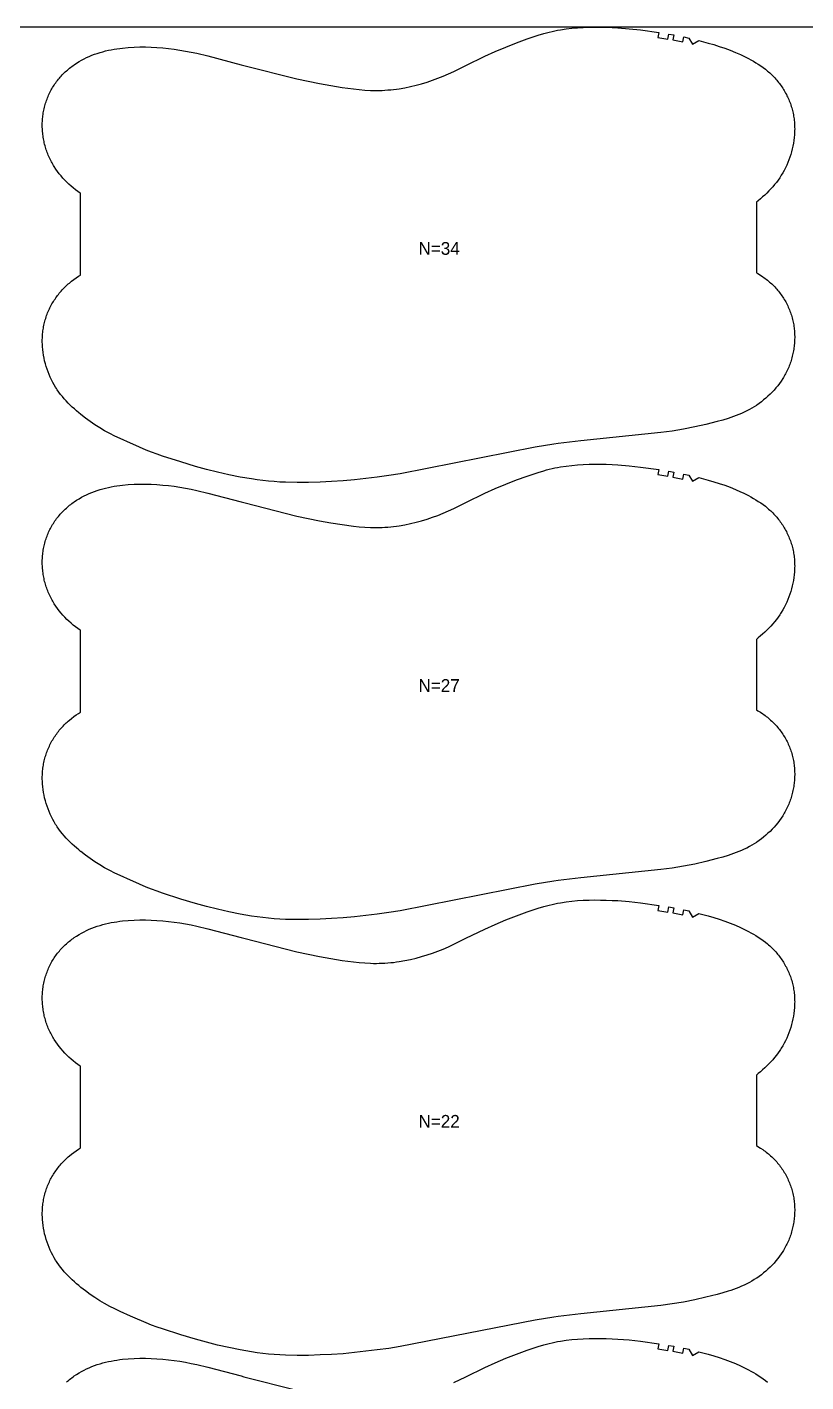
# Model space of a CAD drawing. Header units: inches. Extents: x 0 to 1816, y 0 to 1036.
# Drawn here: x 602 to 907, y 506 to 1036 of the extents above; entities that cross this region are included whole.
import ezdxf

# ---------------------------------------------------------------- set-up
doc = ezdxf.new("R2010")
doc.units = ezdxf.units.IN

msp = doc.modelspace()

# ---------------------------------------------------------------- linework, layer by layer
at = {"layer": '1'}
for points in [[(0.5, 0), (1815.6926, 0), (1815.6926, 1036.4922), (0.5, 1036.4922), (0.5, 0)], [(716.5356, 1014.3574), (720.9643, 1013.5618), (725.4069, 1012.8508), (729.8676, 1012.2595), (732.106, 1012.0234), (734.349, 1011.8402), (736.5953, 1011.7223), (737.7192, 1011.6917), (738.8434, 1011.682), (739.9678, 1011.6945), (741.0918, 1011.7291), (742.2152, 1011.7855), (743.3374, 1011.8633), (744.4581, 1011.9623), (745.5768, 1012.082), (746.6931, 1012.2222), (747.8066, 1012.3824), (750.0239, 1012.7616), (752.2271, 1013.2152), (754.4153, 1013.7388), (756.5873, 1014.3278), (758.7418, 1014.9785), (760.8764, 1015.691), (762.9885, 1016.4661), (765.0754, 1017.3047), (767.1359, 1018.2051), (769.1748, 1019.155), (773.9252, 1021.4922), (781.2884, 1025.1149), (785.3931, 1026.9579), (789.5472, 1028.688), (793.7395, 1030.3207), (797.9671, 1031.863), (802.2335, 1033.2982), (804.3879, 1033.944), (805.4718, 1034.242), (806.5608, 1034.5207), (807.655, 1034.7786), (808.7542, 1035.0158), (809.8578, 1035.2327), (810.9654, 1035.4301), (813.1904, 1035.7681), (815.4251, 1036.034), (817.6661, 1036.2328), (819.9114, 1036.3709), (822.1597, 1036.455), (824.4095, 1036.4922), (826.6596, 1036.488), (828.909, 1036.4436), (831.1572, 1036.3586), (833.4034, 1036.233), (837.8877, 1035.8657), (842.3609, 1035.3734), (849.4362, 1034.4024), (849.1327, 1032.4256), (853.0429, 1031.788), (853.384, 1033.7587), (855.3529, 1033.4068), (854.9899, 1031.44), (858.8632, 1030.6749), (859.2769, 1032.6316), (861.2305, 1032.2037), (862.7076, 1029.8037), (865.1184, 1031.2636), (868.8403, 1030.2535), (870.9991, 1029.6172), (873.1454, 1028.9407), (875.2757, 1028.2173), (877.3864, 1027.4402), (879.474, 1026.6031), (881.534, 1025.7005), (882.5523, 1025.2229), (883.562, 1024.7269), (884.5626, 1024.2119), (885.5535, 1023.6772), (886.5338, 1023.122), (887.5016, 1022.5451), (888.4549, 1021.945), (889.3913, 1021.3203), (890.3087, 1020.6696), (891.205, 1019.9916), (892.0779, 1019.2847), (892.5049, 1018.92), (892.9253, 1018.5476), (893.3388, 1018.1673), (893.7452, 1017.7793), (894.1444, 1017.3836), (894.5362, 1016.9805), (894.9204, 1016.5701), (895.2971, 1016.1525), (895.6658, 1015.7279), (896.0267, 1015.2964), (896.3794, 1014.8582), (896.7238, 1014.4134), (897.0598, 1013.9621), (897.3872, 1013.5046), (897.7059, 1013.041), (898.0158, 1012.5713), (898.3166, 1012.0959), (898.6083, 1011.6147), (898.8906, 1011.128), (899.1636, 1010.6359), (899.427, 1010.1387), (899.6809, 1009.6365), (899.925, 1009.1296), (900.1593, 1008.618), (900.3838, 1008.1021), (900.5982, 1007.582), (900.8026, 1007.0579), (900.9968, 1006.5301), (901.1808, 1005.9986), (901.3543, 1005.4637), (901.5175, 1004.9256), (901.67, 1004.3845), (901.8119, 1003.8405), (901.9431, 1003.2939), (902.0634, 1002.7449), (902.173, 1002.1937), (902.2718, 1001.6404), (902.3601, 1001.0852), (902.4378, 1000.5285), (902.505, 999.9703), (902.5618, 999.4108), (902.6084, 998.8504), (902.6446, 998.2891), (902.6707, 997.7272), (902.6867, 997.1648), (902.6926, 996.6022), (902.6886, 996.0396), (902.6747, 995.4771), (902.6176, 994.3535), (902.5218, 993.2329), (902.3881, 992.1163), (902.217, 991.0049), (902.0092, 989.8996), (901.7653, 988.8014), (901.4861, 987.7113), (901.1721, 986.6304), (900.8241, 985.5596), (900.4424, 984.5001), (900.0275, 983.4532), (899.5793, 982.4203), (899.0979, 981.4029), (898.5836, 980.4023), (898.0364, 979.4201), (897.4563, 978.4577), (897.1541, 977.9843), (896.8436, 977.5164), (896.1987, 976.5975), (895.5233, 975.7005), (894.8197, 974.8247), (894.0899, 973.9696), (893.3361, 973.1345), (892.5605, 972.3186), (891.7652, 971.5214), (890.9524, 970.7421), (890.1239, 969.9802), (889.2808, 969.235), (888.4237, 968.5062), (887.6926, 967.9072), (887.6926, 940.3135), (888.2955, 939.9679), (889.2525, 939.3756), (890.1884, 938.7509), (890.6479, 938.4264), (891.1016, 938.0939), (891.5491, 937.7533), (891.9904, 937.4046), (892.4252, 937.048), (892.8532, 936.6834), (893.2744, 936.3108), (893.6884, 935.9302), (894.0951, 935.5417), (894.4944, 935.1455), (894.8859, 934.7416), (895.2696, 934.3301), (895.6452, 933.9114), (896.0127, 933.4854), (896.3718, 933.0524), (896.7223, 932.6125), (897.0641, 932.1658), (897.397, 931.7125), (897.7209, 931.2528), (898.0355, 930.7867), (898.3406, 930.3145), (898.6362, 929.8362), (898.922, 929.3521), (899.1978, 928.8622), (899.4635, 928.3668), (899.7191, 927.866), (899.9644, 927.3601), (900.1995, 926.8493), (900.4243, 926.3338), (900.6387, 925.8139), (900.8427, 925.2898), (901.0362, 924.7617), (901.2192, 924.2298), (901.3917, 923.6943), (901.5536, 923.1556), (901.7049, 922.6137), (901.8454, 922.0691), (901.9752, 921.5217), (902.0943, 920.972), (902.2025, 920.4201), (902.2998, 919.8662), (902.3863, 919.3106), (902.462, 918.7534), (902.5269, 918.1948), (902.5811, 917.6351), (902.6247, 917.0745), (902.6575, 916.513), (902.6798, 915.951), (902.6915, 915.3887), (902.6926, 914.8261), (902.6832, 914.2636), (902.6634, 913.7013), (902.6332, 913.1395), (902.5926, 912.5783), (902.5416, 912.0179), (902.4803, 911.4585), (902.4088, 910.9003), (902.327, 910.3436), (902.235, 909.7885), (902.1328, 909.2351), (902.0204, 908.6838), (901.898, 908.1348), (901.7654, 907.5881), (901.6227, 907.044), (901.47, 906.5027), (901.3073, 905.9644), (901.1346, 905.4293), (900.9519, 904.8976), (900.7593, 904.3695), (900.5568, 903.8452), (900.3444, 903.3248), (900.1221, 902.8087), (899.89, 902.2969), (899.6483, 901.7895), (899.3972, 901.2868), (899.1367, 900.7887), (898.8671, 900.2954), (898.5886, 899.807), (898.3014, 899.3236), (898.0055, 898.8452), (897.3888, 897.9041), (896.74, 896.9844), (896.0604, 896.0871), (895.3514, 895.2127), (894.6146, 894.3622), (893.8507, 893.5362), (893.0609, 892.7351), (892.246, 891.9597), (891.4071, 891.2105), (890.545, 890.4881), (889.6607, 889.7931), (888.7552, 889.126), (887.8294, 888.4873), (887.6926, 888.399), (886.8846, 887.8771), (885.9219, 887.2953), (884.9425, 886.7416), (883.9477, 886.2161), (882.9385, 885.7185), (881.9163, 885.2489), (880.8823, 884.807), (879.8376, 884.3924), (878.7833, 884.0028), (877.7208, 883.6356), (876.651, 883.2882), (874.4947, 882.6424), (872.3236, 882.0443), (867.9614, 880.9368), (863.5739, 879.9442), (859.1588, 879.0753), (854.7191, 878.3426), (850.2597, 877.7473), (818.9311, 874.4773), (809.9942, 873.427), (808.4234, 873.175), (801.1087, 872.0015), (748.1182, 861.6318), (743.6742, 860.928), (739.2174, 860.305), (730.2793, 859.2578), (725.797, 858.8646), (721.3074, 858.5618), (716.8132, 858.344), (712.3153, 858.2121), (707.8152, 858.175), (703.3168, 858.266), (701.0696, 858.3712), (698.8248, 858.5195), (696.5836, 858.712), (694.3467, 858.95), (692.115, 859.2337), (689.889, 859.5604), (685.4549, 860.3281), (681.0458, 861.2256), (676.6598, 862.2306), (672.2955, 863.3262), (667.9549, 864.511), (662.2125, 866.222), (655.0684, 868.5332), (652.946, 869.279), (650.8395, 870.0658), (648.7514, 870.8992), (643.4719, 873.175), (642.5527, 873.5712), (638.4411, 875.4062), (636.4068, 876.3662), (634.3998, 877.379), (632.4281, 878.459), (630.4936, 879.6057), (628.5964, 880.8147), (626.7368, 882.082), (624.9161, 883.4045), (623.1391, 884.7848), (623, 884.8987), (622.2689, 885.4977), (621.4118, 886.2265), (620.5687, 886.9717), (619.7402, 887.7337), (618.9274, 888.5129), (618.1321, 889.3102), (617.3565, 890.126), (616.6027, 890.9612), (615.8729, 891.8163), (615.1693, 892.692), (614.4939, 893.589), (613.849, 894.508), (613.5385, 894.9759), (613.2363, 895.4492), (612.6562, 896.4117), (612.109, 897.3939), (611.5947, 898.3944), (611.1133, 899.4118), (610.6651, 900.4447), (610.2502, 901.4916), (609.8685, 902.5512), (609.5205, 903.6219), (609.2065, 904.7028), (608.9273, 905.7929), (608.6834, 906.8911), (608.4756, 907.9964), (608.3045, 909.1079), (608.1708, 910.2244), (608.075, 911.345), (608.0179, 912.4686), (608.004, 913.0311), (608, 913.5937), (608.0059, 914.1563), (608.0219, 914.7187), (608.048, 915.2806), (608.0842, 915.8419), (608.1308, 916.4024), (608.1876, 916.9618), (608.2548, 917.52), (608.3325, 918.0768), (608.4208, 918.6319), (608.5196, 919.1852), (608.6292, 919.7364), (608.7495, 920.2855), (608.8807, 920.832), (609.0226, 921.376), (609.1751, 921.9171), (609.3383, 922.4552), (609.5118, 922.9901), (609.6958, 923.5216), (609.89, 924.0495), (610.0944, 924.5736), (610.3088, 925.0937), (610.5333, 925.6096), (610.7676, 926.1211), (611.0117, 926.628), (611.2656, 927.1302), (611.529, 927.6274), (611.802, 928.1195), (612.0843, 928.6062), (612.376, 929.0874), (612.6768, 929.5629), (612.9867, 930.0325), (613.3054, 930.4962), (613.6328, 930.9537), (613.9688, 931.4049), (614.3132, 931.8497), (614.6659, 932.2879), (615.0268, 932.7194), (615.3955, 933.144), (615.7722, 933.5616), (616.1564, 933.972), (616.5482, 934.3752), (616.9474, 934.7708), (617.3538, 935.1588), (617.7673, 935.5391), (618.1877, 935.9115), (618.6147, 936.2762), (619.4876, 936.9831), (620.3839, 937.6612), (621.3013, 938.3119), (622.2377, 938.9365), (623, 939.4164), (623, 971.4074), (622.8632, 971.4958), (621.9374, 972.1344), (621.0319, 972.8015), (620.1476, 973.4966), (619.2855, 974.219), (618.4466, 974.9682), (617.6317, 975.7436), (616.8419, 976.5446), (616.078, 977.3707), (615.3412, 978.2212), (614.6322, 979.0955), (613.9526, 979.9929), (613.3038, 980.9125), (612.6871, 981.8537), (612.3912, 982.332), (612.104, 982.8155), (611.8255, 983.3039), (611.5559, 983.7972), (611.2954, 984.2953), (611.0443, 984.798), (610.8026, 985.3053), (610.5705, 985.8171), (610.3482, 986.3333), (610.1358, 986.8536), (609.9333, 987.3779), (609.7407, 987.9061), (609.558, 988.4378), (609.3853, 988.9729), (609.2226, 989.5111), (609.0699, 990.0524), (608.9272, 990.5965), (608.7946, 991.1432), (608.6722, 991.6923), (608.5598, 992.2436), (608.4576, 992.7969), (608.3656, 993.352), (608.2838, 993.9088), (608.2123, 994.4669), (608.151, 995.0263), (608.1, 995.5867), (608.0594, 996.148), (608.0292, 996.7098), (608.0094, 997.2721), (608, 997.8346), (608.0011, 998.3971), (608.0128, 998.9595), (608.0351, 999.5215), (608.0679, 1000.0829), (608.1115, 1000.6436), (608.1657, 1001.2033), (608.2306, 1001.7618), (608.3063, 1002.319), (608.3928, 1002.8747), (608.4901, 1003.4285), (608.5983, 1003.9805), (608.7174, 1004.5302), (608.8472, 1005.0775), (608.9877, 1005.6222), (609.139, 1006.164), (609.3009, 1006.7028), (609.4734, 1007.2382), (609.6564, 1007.7701), (609.8499, 1008.2982), (610.0539, 1008.8224), (610.2683, 1009.3423), (610.4931, 1009.8578), (610.7282, 1010.3686), (610.9735, 1010.8745), (611.2291, 1011.3752), (611.4948, 1011.8707), (611.7706, 1012.3605), (612.0564, 1012.8447), (612.352, 1013.3229), (612.6571, 1013.7952), (612.9717, 1014.2612), (613.2956, 1014.721), (613.6285, 1015.1743), (613.9703, 1015.621), (614.3208, 1016.0609), (614.6799, 1016.4939), (615.0474, 1016.9198), (615.423, 1017.3386), (615.8067, 1017.75), (616.1982, 1018.1539), (616.5975, 1018.5502), (617.0042, 1018.9387), (617.4182, 1019.3192), (617.8394, 1019.6918), (618.2674, 1020.0565), (618.7022, 1020.4131), (619.1435, 1020.7617), (619.591, 1021.1023), (620.0447, 1021.4349), (620.5042, 1021.7594), (621.4401, 1022.3841), (622.3971, 1022.9763), (623.3734, 1023.536), (624.3675, 1024.0628), (625.3778, 1024.5569), (626.4029, 1025.0187), (627.4418, 1025.4489), (628.4931, 1025.8479), (629.5557, 1026.2164), (630.6283, 1026.555), (631.7098, 1026.8643), (632.7989, 1027.1449), (633.8946, 1027.3975), (634.996, 1027.6234), (636.1024, 1027.8239), (637.2133, 1028.0005), (638.3278, 1028.1544), (639.4455, 1028.2871), (641.6871, 1028.4942), (643.9335, 1028.6313), (646.1823, 1028.7013), (648.4317, 1028.7055), (650.6801, 1028.6454), (652.926, 1028.5229), (655.1683, 1028.3423), (657.4063, 1028.1085), (659.639, 1027.8262), (661.8657, 1027.4995), (664.0851, 1027.1283), (666.2961, 1026.7117), (668.4975, 1026.2487), (672.8719, 1025.1978), (685.9277, 1021.7625), (686.9858, 1021.4922), (707.7255, 1016.1929), (716.5356, 1014.3574)], [(716.5356, 843.2224), (720.9643, 842.4268), (725.4069, 841.7158), (729.8676, 841.1245), (732.106, 840.8884), (734.349, 840.7052), (736.5953, 840.5873), (737.7192, 840.5567), (738.8434, 840.547), (739.9678, 840.5595), (741.0918, 840.5941), (742.2152, 840.6505), (743.3374, 840.7283), (744.4581, 840.8273), (745.5768, 840.947), (746.6931, 841.0872), (747.8066, 841.2474), (750.0239, 841.6266), (752.2271, 842.0802), (754.4153, 842.6038), (756.5873, 843.1928), (758.7418, 843.8435), (760.8764, 844.556), (762.9885, 845.3311), (765.0754, 846.1697), (767.1359, 847.0701), (769.1748, 848.02), (773.9252, 850.3572), (781.2884, 853.9799), (785.3931, 855.8229), (789.5472, 857.553), (793.7395, 859.1857), (797.9671, 860.728), (802.2335, 862.1632), (804.3879, 862.809), (805.4718, 863.107), (806.5608, 863.3857), (807.655, 863.6436), (808.7542, 863.8808), (809.8578, 864.0977), (810.9654, 864.2951), (813.1904, 864.6331), (815.4251, 864.899), (817.6661, 865.0978), (819.9114, 865.2359), (822.1597, 865.32), (824.4095, 865.3572), (826.6596, 865.353), (828.909, 865.3086), (831.1572, 865.2236), (833.4034, 865.098), (837.8877, 864.7307), (842.3609, 864.2384), (849.4362, 863.2674), (849.1327, 861.2906), (853.0429, 860.653), (853.384, 862.6237), (855.3529, 862.2718), (854.9899, 860.305), (858.8632, 859.5399), (859.2769, 861.4966), (861.2305, 861.0687), (862.7076, 858.6687), (865.1184, 860.1286), (868.8403, 859.1185), (870.9991, 858.4822), (873.1454, 857.8057), (875.2757, 857.0823), (877.3864, 856.3052), (879.474, 855.4681), (881.534, 854.5655), (882.5523, 854.0879), (883.562, 853.5919), (884.5626, 853.0769), (885.5535, 852.5422), (886.5338, 851.987), (887.5016, 851.4101), (888.4549, 850.81), (889.3913, 850.1853), (890.3087, 849.5346), (891.205, 848.8566), (892.0779, 848.1497), (892.5049, 847.785), (892.9253, 847.4126), (893.3388, 847.0323), (893.7452, 846.6443), (894.1444, 846.2486), (894.5362, 845.8455), (894.9204, 845.4351), (895.2971, 845.0175), (895.6658, 844.5929), (896.0267, 844.1614), (896.3794, 843.7232), (896.7238, 843.2784), (897.0598, 842.8271), (897.3872, 842.3696), (897.7059, 841.906), (898.0158, 841.4363), (898.3166, 840.9609), (898.6083, 840.4797), (898.8906, 839.993), (899.1636, 839.5009), (899.427, 839.0037), (899.6809, 838.5015), (899.925, 837.9946), (900.1593, 837.483), (900.3838, 836.9671), (900.5982, 836.447), (900.8026, 835.9229), (900.9968, 835.3951), (901.1808, 834.8636), (901.3543, 834.3287), (901.5175, 833.7906), (901.67, 833.2495), (901.8119, 832.7055), (901.9431, 832.1589), (902.0634, 831.6099), (902.173, 831.0587), (902.2718, 830.5054), (902.3601, 829.9502), (902.4378, 829.3935), (902.505, 828.8353), (902.5618, 828.2758), (902.6084, 827.7154), (902.6446, 827.1541), (902.6707, 826.5922), (902.6867, 826.0298), (902.6926, 825.4672), (902.6886, 824.9046), (902.6747, 824.3421), (902.6176, 823.2185), (902.5218, 822.0979), (902.3881, 820.9813), (902.217, 819.8699), (902.0092, 818.7646), (901.7653, 817.6664), (901.4861, 816.5763), (901.1721, 815.4954), (900.8241, 814.4246), (900.4424, 813.3651), (900.0275, 812.3182), (899.5793, 811.2853), (899.0979, 810.2679), (898.5836, 809.2673), (898.0364, 808.2851), (897.4563, 807.3227), (897.1541, 806.8493), (896.8436, 806.3814), (896.1987, 805.4625), (895.5233, 804.5655), (894.8197, 803.6897), (894.0899, 802.8346), (893.3361, 801.9995), (892.5605, 801.1836), (891.7652, 800.3864), (890.9524, 799.6071), (890.1239, 798.8452), (889.2808, 798.1), (888.4237, 797.3712), (887.6926, 796.7722), (887.6926, 769.1785), (888.2955, 768.8329), (889.2525, 768.2406), (890.1884, 767.6159), (890.6479, 767.2914), (891.1016, 766.9589), (891.5491, 766.6183), (891.9904, 766.2696), (892.4252, 765.913), (892.8532, 765.5484), (893.2744, 765.1758), (893.6884, 764.7952), (894.0951, 764.4067), (894.4944, 764.0105), (894.8859, 763.6066), (895.2696, 763.1951), (895.6452, 762.7764), (896.0127, 762.3504), (896.3718, 761.9174), (896.7223, 761.4775), (897.0641, 761.0308), (897.397, 760.5775), (897.7209, 760.1178), (898.0355, 759.6517), (898.3406, 759.1795), (898.6362, 758.7012), (898.922, 758.2171), (899.1978, 757.7272), (899.4635, 757.2318), (899.7191, 756.731), (899.9644, 756.2251), (900.1995, 755.7143), (900.4243, 755.1988), (900.6387, 754.6789), (900.8427, 754.1548), (901.0362, 753.6267), (901.2192, 753.0948), (901.3917, 752.5593), (901.5536, 752.0206), (901.7049, 751.4787), (901.8454, 750.9341), (901.9752, 750.3867), (902.0943, 749.837), (902.2025, 749.2851), (902.2998, 748.7312), (902.3863, 748.1756), (902.462, 747.6184), (902.5269, 747.0598), (902.5811, 746.5001), (902.6247, 745.9395), (902.6575, 745.378), (902.6798, 744.816), (902.6915, 744.2537), (902.6926, 743.6911), (902.6832, 743.1286), (902.6634, 742.5663), (902.6332, 742.0045), (902.5926, 741.4433), (902.5416, 740.8829), (902.4803, 740.3235), (902.4088, 739.7653), (902.327, 739.2086), (902.235, 738.6535), (902.1328, 738.1001), (902.0204, 737.5488), (901.898, 736.9998), (901.7654, 736.4531), (901.6227, 735.909), (901.47, 735.3677), (901.3073, 734.8294), (901.1346, 734.2943), (900.9519, 733.7626), (900.7593, 733.2345), (900.5568, 732.7102), (900.3444, 732.1898), (900.1221, 731.6737), (899.89, 731.1619), (899.6483, 730.6545), (899.3972, 730.1518), (899.1367, 729.6537), (898.8671, 729.1604), (898.5886, 728.672), (898.3014, 728.1886), (898.0055, 727.7102), (897.3888, 726.7691), (896.74, 725.8494), (896.0604, 724.9521), (895.3514, 724.0777), (894.6146, 723.2272), (893.8507, 722.4012), (893.0609, 721.6001), (892.246, 720.8247), (891.4071, 720.0755), (890.545, 719.3531), (889.6607, 718.6581), (888.7552, 717.991), (887.8294, 717.3523), (887.6926, 717.264), (886.8846, 716.7421), (885.9219, 716.1603), (884.9425, 715.6066), (883.9477, 715.0811), (882.9385, 714.5835), (881.9163, 714.1139), (880.8823, 713.672), (879.8376, 713.2574), (878.7833, 712.8678), (877.7208, 712.5006), (876.651, 712.1532), (874.4947, 711.5074), (872.3236, 710.9093), (867.9614, 709.8018), (863.5739, 708.8092), (859.1588, 707.9403), (854.7191, 707.2076), (850.2597, 706.6123), (818.9311, 703.3423), (809.9942, 702.292), (808.4234, 702.04), (801.1087, 700.8665), (748.1182, 690.4968), (743.6742, 689.793), (739.2174, 689.17), (730.2793, 688.1228), (725.797, 687.7296), (721.3074, 687.4268), (716.8132, 687.209), (712.3153, 687.0771), (707.8152, 687.04), (703.3168, 687.131), (701.0696, 687.2362), (698.8248, 687.3845), (696.5836, 687.577), (694.3467, 687.815), (692.115, 688.0987), (689.889, 688.4254), (685.4549, 689.1931), (681.0458, 690.0906), (676.6598, 691.0956), (672.2955, 692.1912), (667.9549, 693.376), (662.2125, 695.087), (655.0684, 697.3982), (652.946, 698.144), (650.8395, 698.9308), (648.7514, 699.7642), (643.4719, 702.04), (642.5527, 702.4362), (638.4411, 704.2712), (636.4068, 705.2312), (634.3998, 706.244), (632.4281, 707.324), (630.4936, 708.4707), (628.5964, 709.6797), (626.7368, 710.947), (624.9161, 712.2695), (623.1391, 713.6498), (623, 713.7637), (622.2689, 714.3627), (621.4118, 715.0915), (620.5687, 715.8367), (619.7402, 716.5987), (618.9274, 717.3779), (618.1321, 718.1752), (617.3565, 718.991), (616.6027, 719.8262), (615.8729, 720.6813), (615.1693, 721.557), (614.4939, 722.454), (613.849, 723.373), (613.5385, 723.8409), (613.2363, 724.3142), (612.6562, 725.2767), (612.109, 726.2589), (611.5947, 727.2594), (611.1133, 728.2768), (610.6651, 729.3097), (610.2502, 730.3566), (609.8685, 731.4162), (609.5205, 732.4869), (609.2065, 733.5678), (608.9273, 734.6579), (608.6834, 735.7561), (608.4756, 736.8614), (608.3045, 737.9729), (608.1708, 739.0894), (608.075, 740.21), (608.0179, 741.3336), (608.004, 741.8961), (608, 742.4587), (608.0059, 743.0213), (608.0219, 743.5837), (608.048, 744.1456), (608.0842, 744.7069), (608.1308, 745.2674), (608.1876, 745.8268), (608.2548, 746.385), (608.3325, 746.9418), (608.4208, 747.4969), (608.5196, 748.0502), (608.6292, 748.6014), (608.7495, 749.1505), (608.8807, 749.697), (609.0226, 750.241), (609.1751, 750.7821), (609.3383, 751.3202), (609.5118, 751.8551), (609.6958, 752.3866), (609.89, 752.9145), (610.0944, 753.4386), (610.3088, 753.9587), (610.5333, 754.4746), (610.7676, 754.9861), (611.0117, 755.493), (611.2656, 755.9952), (611.529, 756.4924), (611.802, 756.9845), (612.0843, 757.4712), (612.376, 757.9524), (612.6768, 758.4279), (612.9867, 758.8975), (613.3054, 759.3612), (613.6328, 759.8187), (613.9688, 760.2699), (614.3132, 760.7147), (614.6659, 761.1529), (615.0268, 761.5844), (615.3955, 762.009), (615.7722, 762.4266), (616.1564, 762.837), (616.5482, 763.2402), (616.9474, 763.6358), (617.3538, 764.0238), (617.7673, 764.4041), (618.1877, 764.7765), (618.6147, 765.1412), (619.4876, 765.8481), (620.3839, 766.5262), (621.3013, 767.1769), (622.2377, 767.8015), (623, 768.2814), (623, 800.2724), (622.8632, 800.3608), (621.9374, 800.9994), (621.0319, 801.6665), (620.1476, 802.3616), (619.2855, 803.084), (618.4466, 803.8332), (617.6317, 804.6086), (616.8419, 805.4096), (616.078, 806.2357), (615.3412, 807.0862), (614.6322, 807.9605), (613.9526, 808.8579), (613.3038, 809.7775), (612.6871, 810.7187), (612.3912, 811.197), (612.104, 811.6805), (611.8255, 812.1689), (611.5559, 812.6622), (611.2954, 813.1603), (611.0443, 813.663), (610.8026, 814.1703), (610.5705, 814.6821), (610.3482, 815.1983), (610.1358, 815.7186), (609.9333, 816.2429), (609.7407, 816.7711), (609.558, 817.3028), (609.3853, 817.8379), (609.2226, 818.3761), (609.0699, 818.9174), (608.9272, 819.4615), (608.7946, 820.0082), (608.6722, 820.5573), (608.5598, 821.1086), (608.4576, 821.6619), (608.3656, 822.217), (608.2838, 822.7738), (608.2123, 823.3319), (608.151, 823.8913), (608.1, 824.4517), (608.0594, 825.013), (608.0292, 825.5748), (608.0094, 826.1371), (608, 826.6996), (608.0011, 827.2621), (608.0128, 827.8245), (608.0351, 828.3865), (608.0679, 828.9479), (608.1115, 829.5086), (608.1657, 830.0683), (608.2306, 830.6268), (608.3063, 831.184), (608.3928, 831.7397), (608.4901, 832.2935), (608.5983, 832.8455), (608.7174, 833.3952), (608.8472, 833.9425), (608.9877, 834.4872), (609.139, 835.029), (609.3009, 835.5678), (609.4734, 836.1032), (609.6564, 836.6351), (609.8499, 837.1632), (610.0539, 837.6874), (610.2683, 838.2073), (610.4931, 838.7228), (610.7282, 839.2336), (610.9735, 839.7395), (611.2291, 840.2402), (611.4948, 840.7357), (611.7706, 841.2255), (612.0564, 841.7097), (612.352, 842.1879), (612.6571, 842.6602), (612.9717, 843.1262), (613.2956, 843.586), (613.6285, 844.0393), (613.9703, 844.486), (614.3208, 844.9259), (614.6799, 845.3589), (615.0474, 845.7848), (615.423, 846.2036), (615.8067, 846.615), (616.1982, 847.0189), (616.5975, 847.4152), (617.0042, 847.8037), (617.4182, 848.1842), (617.8394, 848.5568), (618.2674, 848.9215), (618.7022, 849.2781), (619.1435, 849.6267), (619.591, 849.9673), (620.0447, 850.2999), (620.5042, 850.6244), (621.4401, 851.2491), (622.3971, 851.8413), (623.3734, 852.401), (624.3675, 852.9278), (625.3778, 853.4219), (626.4029, 853.8837), (627.4418, 854.3139), (628.4931, 854.7129), (629.5557, 855.0814), (630.6283, 855.42), (631.7098, 855.7293), (632.7989, 856.0099), (633.8946, 856.2625), (634.996, 856.4884), (636.1024, 856.6889), (637.2133, 856.8655), (638.3278, 857.0194), (639.4455, 857.1521), (641.6871, 857.3592), (643.9335, 857.4963), (646.1823, 857.5663), (648.4317, 857.5705), (650.6801, 857.5104), (652.926, 857.3879), (655.1683, 857.2073), (657.4063, 856.9735), (659.639, 856.6912), (661.8657, 856.3645), (664.0851, 855.9933), (666.2961, 855.5767), (668.4975, 855.1137), (672.8719, 854.0628), (685.9277, 850.6275), (686.9858, 850.3572), (707.7255, 845.0579), (716.5356, 843.2224)], [(716.5356, 672.5874), (720.9643, 671.7918), (725.4069, 671.0808), (729.8676, 670.4895), (732.106, 670.2534), (734.349, 670.0702), (736.5953, 669.9523), (737.7192, 669.9217), (738.8434, 669.912), (739.9678, 669.9245), (741.0918, 669.9591), (742.2152, 670.0155), (743.3374, 670.0933), (744.4581, 670.1923), (745.5768, 670.312), (746.6931, 670.4522), (747.8066, 670.6124), (750.0239, 670.9916), (752.2271, 671.4452), (754.4153, 671.9688), (756.5873, 672.5578), (758.7418, 673.2085), (760.8764, 673.921), (762.9885, 674.6961), (765.0754, 675.5347), (767.1359, 676.4351), (769.1748, 677.385), (773.9252, 679.7222), (781.2884, 683.3449), (785.3931, 685.1879), (789.5472, 686.918), (793.7395, 688.5507), (797.9671, 690.093), (802.2335, 691.5282), (804.3879, 692.174), (805.4718, 692.472), (806.5608, 692.7507), (807.655, 693.0086), (808.7542, 693.2458), (809.8578, 693.4627), (810.9654, 693.6601), (813.1904, 693.9981), (815.4251, 694.264), (817.6661, 694.4628), (819.9114, 694.6009), (822.1597, 694.685), (824.4095, 694.7222), (826.6596, 694.718), (828.909, 694.6736), (831.1572, 694.5886), (833.4034, 694.463), (837.8877, 694.0957), (842.3609, 693.6034), (849.4362, 692.6324), (849.1327, 690.6556), (853.0429, 690.018), (853.384, 691.9887), (855.3529, 691.6368), (854.9899, 689.67), (858.8632, 688.9049), (859.2769, 690.8616), (861.2305, 690.4337), (862.7076, 688.0337), (865.1184, 689.4936), (868.8403, 688.4835), (870.9991, 687.8472), (873.1454, 687.1707), (875.2757, 686.4473), (877.3864, 685.6702), (879.474, 684.8331), (881.534, 683.9305), (882.5523, 683.4529), (883.562, 682.9569), (884.5626, 682.4419), (885.5535, 681.9072), (886.5338, 681.352), (887.5016, 680.7751), (888.4549, 680.175), (889.3913, 679.5503), (890.3087, 678.8996), (891.205, 678.2216), (892.0779, 677.5147), (892.5049, 677.15), (892.9253, 676.7776), (893.3388, 676.3973), (893.7452, 676.0093), (894.1444, 675.6136), (894.5362, 675.2105), (894.9204, 674.8001), (895.2971, 674.3825), (895.6658, 673.9579), (896.0267, 673.5264), (896.3794, 673.0882), (896.7238, 672.6434), (897.0598, 672.1921), (897.3872, 671.7346), (897.7059, 671.271), (898.0158, 670.8013), (898.3166, 670.3259), (898.6083, 669.8447), (898.8906, 669.358), (899.1636, 668.8659), (899.427, 668.3687), (899.6809, 667.8665), (899.925, 667.3596), (900.1593, 666.848), (900.3838, 666.3321), (900.5982, 665.812), (900.8026, 665.2879), (900.9968, 664.7601), (901.1808, 664.2286), (901.3543, 663.6937), (901.5175, 663.1556), (901.67, 662.6145), (901.8119, 662.0705), (901.9431, 661.5239), (902.0634, 660.9749), (902.173, 660.4237), (902.2718, 659.8704), (902.3601, 659.3152), (902.4378, 658.7585), (902.505, 658.2003), (902.5618, 657.6408), (902.6084, 657.0804), (902.6446, 656.5191), (902.6707, 655.9572), (902.6867, 655.3948), (902.6926, 654.8322), (902.6886, 654.2696), (902.6747, 653.7071), (902.6176, 652.5835), (902.5218, 651.4629), (902.3881, 650.3463), (902.217, 649.2349), (902.0092, 648.1296), (901.7653, 647.0314), (901.4861, 645.9413), (901.1721, 644.8604), (900.8241, 643.7896), (900.4424, 642.7301), (900.0275, 641.6832), (899.5793, 640.6503), (899.0979, 639.6329), (898.5836, 638.6323), (898.0364, 637.6501), (897.4563, 636.6877), (897.1541, 636.2143), (896.8436, 635.7464), (896.1987, 634.8275), (895.5233, 633.9305), (894.8197, 633.0547), (894.0899, 632.1996), (893.3361, 631.3645), (892.5605, 630.5486), (891.7652, 629.7514), (890.9524, 628.9721), (890.1239, 628.2102), (889.2808, 627.465), (888.4237, 626.7362), (887.6926, 626.1372), (887.6926, 598.5435), (888.2955, 598.1979), (889.2525, 597.6056), (890.1884, 596.9809), (890.6479, 596.6564), (891.1016, 596.3239), (891.5491, 595.9833), (891.9904, 595.6346), (892.4252, 595.278), (892.8532, 594.9134), (893.2744, 594.5408), (893.6884, 594.1602), (894.0951, 593.7717), (894.4944, 593.3755), (894.8859, 592.9716), (895.2696, 592.5601), (895.6452, 592.1414), (896.0127, 591.7154), (896.3718, 591.2824), (896.7223, 590.8425), (897.0641, 590.3958), (897.397, 589.9425), (897.7209, 589.4828), (898.0355, 589.0167), (898.3406, 588.5445), (898.6362, 588.0662), (898.922, 587.5821), (899.1978, 587.0922), (899.4635, 586.5968), (899.7191, 586.096), (899.9644, 585.5901), (900.1995, 585.0793), (900.4243, 584.5638), (900.6387, 584.0439), (900.8427, 583.5198), (901.0362, 582.9917), (901.2192, 582.4598), (901.3917, 581.9243), (901.5536, 581.3856), (901.7049, 580.8437), (901.8454, 580.2991), (901.9752, 579.7517), (902.0943, 579.202), (902.2025, 578.6501), (902.2998, 578.0962), (902.3863, 577.5406), (902.462, 576.9834), (902.5269, 576.4248), (902.5811, 575.8651), (902.6247, 575.3045), (902.6575, 574.743), (902.6798, 574.181), (902.6915, 573.6187), (902.6926, 573.0561), (902.6832, 572.4936), (902.6634, 571.9313), (902.6332, 571.3695), (902.5926, 570.8083), (902.5416, 570.2479), (902.4803, 569.6885), (902.4088, 569.1303), (902.327, 568.5736), (902.235, 568.0185), (902.1328, 567.4651), (902.0204, 566.9138), (901.898, 566.3648), (901.7654, 565.8181), (901.6227, 565.274), (901.47, 564.7327), (901.3073, 564.1944), (901.1346, 563.6593), (900.9519, 563.1276), (900.7593, 562.5995), (900.5568, 562.0752), (900.3444, 561.5548), (900.1221, 561.0387), (899.89, 560.5269), (899.6483, 560.0195), (899.3972, 559.5168), (899.1367, 559.0187), (898.8671, 558.5254), (898.5886, 558.037), (898.3014, 557.5536), (898.0055, 557.0752), (897.3888, 556.1341), (896.74, 555.2144), (896.0604, 554.3171), (895.3514, 553.4427), (894.6146, 552.5922), (893.8507, 551.7662), (893.0609, 550.9651), (892.246, 550.1897), (891.4071, 549.4405), (890.545, 548.7181), (889.6607, 548.0231), (888.7552, 547.356), (887.8294, 546.7173), (887.6926, 546.629), (886.8846, 546.1071), (885.9219, 545.5253), (884.9425, 544.9716), (883.9477, 544.4461), (882.9385, 543.9485), (881.9163, 543.4789), (880.8823, 543.037), (879.8376, 542.6224), (878.7833, 542.2328), (877.7208, 541.8656), (876.651, 541.5182), (874.4947, 540.8724), (872.3236, 540.2743), (867.9614, 539.1668), (863.5739, 538.1742), (859.1588, 537.3053), (854.7191, 536.5726), (850.2597, 535.9773), (818.9311, 532.7073), (809.9942, 531.657), (808.4234, 531.405), (801.1087, 530.2315), (748.1182, 519.8618), (743.6742, 519.158), (739.2174, 518.535), (730.2793, 517.4878), (725.797, 517.0946), (721.3074, 516.7918), (716.8132, 516.574), (712.3153, 516.4421), (707.8152, 516.405), (703.3168, 516.496), (701.0696, 516.6012), (698.8248, 516.7495), (696.5836, 516.942), (694.3467, 517.18), (692.115, 517.4637), (689.889, 517.7904), (685.4549, 518.5581), (681.0458, 519.4556), (676.6598, 520.4606), (672.2955, 521.5562), (667.9549, 522.741), (662.2125, 524.452), (655.0684, 526.7632), (652.946, 527.509), (650.8395, 528.2958), (648.7514, 529.1292), (643.4719, 531.405), (642.5527, 531.8012), (638.4411, 533.6362), (636.4068, 534.5962), (634.3998, 535.609), (632.4281, 536.689), (630.4936, 537.8357), (628.5964, 539.0447), (626.7368, 540.312), (624.9161, 541.6345), (623.1391, 543.0148), (623, 543.1287), (622.2689, 543.7277), (621.4118, 544.4565), (620.5687, 545.2017), (619.7402, 545.9637), (618.9274, 546.7429), (618.1321, 547.5402), (617.3565, 548.356), (616.6027, 549.1912), (615.8729, 550.0463), (615.1693, 550.922), (614.4939, 551.819), (613.849, 552.738), (613.5385, 553.2059), (613.2363, 553.6792), (612.6562, 554.6417), (612.109, 555.6239), (611.5947, 556.6244), (611.1133, 557.6418), (610.6651, 558.6747), (610.2502, 559.7216), (609.8685, 560.7812), (609.5205, 561.8519), (609.2065, 562.9328), (608.9273, 564.0229), (608.6834, 565.1211), (608.4756, 566.2264), (608.3045, 567.3379), (608.1708, 568.4544), (608.075, 569.575), (608.0179, 570.6986), (608.004, 571.2611), (608, 571.8237), (608.0059, 572.3863), (608.0219, 572.9487), (608.048, 573.5106), (608.0842, 574.0719), (608.1308, 574.6324), (608.1876, 575.1918), (608.2548, 575.75), (608.3325, 576.3068), (608.4208, 576.8619), (608.5196, 577.4152), (608.6292, 577.9664), (608.7495, 578.5155), (608.8807, 579.062), (609.0226, 579.606), (609.1751, 580.1471), (609.3383, 580.6852), (609.5118, 581.2201), (609.6958, 581.7516), (609.89, 582.2795), (610.0944, 582.8036), (610.3088, 583.3237), (610.5333, 583.8396), (610.7676, 584.3511), (611.0117, 584.858), (611.2656, 585.3602), (611.529, 585.8574), (611.802, 586.3495), (612.0843, 586.8362), (612.376, 587.3174), (612.6768, 587.7929), (612.9867, 588.2625), (613.3054, 588.7262), (613.6328, 589.1837), (613.9688, 589.6349), (614.3132, 590.0797), (614.6659, 590.5179), (615.0268, 590.9494), (615.3955, 591.374), (615.7722, 591.7916), (616.1564, 592.202), (616.5482, 592.6052), (616.9474, 593.0008), (617.3538, 593.3888), (617.7673, 593.7691), (618.1877, 594.1415), (618.6147, 594.5062), (619.4876, 595.2131), (620.3839, 595.8912), (621.3013, 596.5419), (622.2377, 597.1665), (623, 597.6464), (623, 629.6374), (622.8632, 629.7258), (621.9374, 630.3644), (621.0319, 631.0315), (620.1476, 631.7266), (619.2855, 632.449), (618.4466, 633.1982), (617.6317, 633.9736), (616.8419, 634.7746), (616.078, 635.6007), (615.3412, 636.4512), (614.6322, 637.3255), (613.9526, 638.2229), (613.3038, 639.1425), (612.6871, 640.0837), (612.3912, 640.562), (612.104, 641.0455), (611.8255, 641.5339), (611.5559, 642.0272), (611.2954, 642.5253), (611.0443, 643.028), (610.8026, 643.5353), (610.5705, 644.0471), (610.3482, 644.5633), (610.1358, 645.0836), (609.9333, 645.6079), (609.7407, 646.1361), (609.558, 646.6678), (609.3853, 647.2029), (609.2226, 647.7411), (609.0699, 648.2824), (608.9272, 648.8265), (608.7946, 649.3732), (608.6722, 649.9223), (608.5598, 650.4736), (608.4576, 651.0269), (608.3656, 651.582), (608.2838, 652.1388), (608.2123, 652.6969), (608.151, 653.2563), (608.1, 653.8167), (608.0594, 654.378), (608.0292, 654.9398), (608.0094, 655.5021), (608, 656.0646), (608.0011, 656.6271), (608.0128, 657.1895), (608.0351, 657.7515), (608.0679, 658.3129), (608.1115, 658.8736), (608.1657, 659.4333), (608.2306, 659.9918), (608.3063, 660.549), (608.3928, 661.1047), (608.4901, 661.6585), (608.5983, 662.2105), (608.7174, 662.7602), (608.8472, 663.3075), (608.9877, 663.8522), (609.139, 664.394), (609.3009, 664.9328), (609.4734, 665.4682), (609.6564, 666.0001), (609.8499, 666.5282), (610.0539, 667.0524), (610.2683, 667.5723), (610.4931, 668.0878), (610.7282, 668.5986), (610.9735, 669.1045), (611.2291, 669.6052), (611.4948, 670.1007), (611.7706, 670.5905), (612.0564, 671.0747), (612.352, 671.5529), (612.6571, 672.0252), (612.9717, 672.4912), (613.2956, 672.951), (613.6285, 673.4043), (613.9703, 673.851), (614.3208, 674.2909), (614.6799, 674.7239), (615.0474, 675.1498), (615.423, 675.5686), (615.8067, 675.98), (616.1982, 676.3839), (616.5975, 676.7802), (617.0042, 677.1687), (617.4182, 677.5492), (617.8394, 677.9218), (618.2674, 678.2865), (618.7022, 678.6431), (619.1435, 678.9917), (619.591, 679.3323), (620.0447, 679.6649), (620.5042, 679.9894), (621.4401, 680.6141), (622.3971, 681.2063), (623.3734, 681.766), (624.3675, 682.2928), (625.3778, 682.7869), (626.4029, 683.2487), (627.4418, 683.6789), (628.4931, 684.0779), (629.5557, 684.4464), (630.6283, 684.785), (631.7098, 685.0943), (632.7989, 685.3749), (633.8946, 685.6275), (634.996, 685.8534), (636.1024, 686.0539), (637.2133, 686.2305), (638.3278, 686.3844), (639.4455, 686.5171), (641.6871, 686.7242), (643.9335, 686.8613), (646.1823, 686.9313), (648.4317, 686.9355), (650.6801, 686.8754), (652.926, 686.7529), (655.1683, 686.5723), (657.4063, 686.3385), (659.639, 686.0562), (661.8657, 685.7295), (664.0851, 685.3583), (666.2961, 684.9417), (668.4975, 684.4787), (672.8719, 683.4278), (685.9277, 679.9925), (686.9858, 679.7222), (707.7255, 674.4229), (716.5356, 672.5874)]]:
    msp.add_lwpolyline(points, close=True, dxfattribs=at)
for points in [[(769.1748, 505.75), (773.9252, 508.0872), (781.2884, 511.7099), (785.3931, 513.5529), (789.5472, 515.283), (793.7395, 516.9157), (797.9671, 518.458), (802.2335, 519.8932), (804.3879, 520.539), (805.4718, 520.837), (806.5608, 521.1157), (807.655, 521.3736), (808.7542, 521.6108), (809.8578, 521.8277), (810.9654, 522.0251), (813.1904, 522.3631), (815.4251, 522.629), (817.6661, 522.8278), (819.9114, 522.9659), (822.1597, 523.05), (824.4095, 523.0872), (826.6596, 523.083), (828.909, 523.0386), (831.1572, 522.9536), (833.4034, 522.828), (837.8877, 522.4607), (842.3609, 521.9684), (849.4362, 520.9974), (849.1327, 519.0206), (853.0429, 518.383), (853.384, 520.3537), (855.3529, 520.0018), (854.9899, 518.035), (858.8632, 517.2699), (859.2769, 519.2266), (861.2305, 518.7987), (862.7076, 516.3987), (865.1184, 517.8586), (868.8403, 516.8485), (870.9991, 516.2122), (873.1454, 515.5357), (875.2757, 514.8123), (877.3864, 514.0352), (879.474, 513.1981), (881.534, 512.2955), (882.5523, 511.8179), (883.562, 511.3219), (884.5626, 510.8069), (885.5535, 510.2722), (886.5338, 509.717), (887.5016, 509.1401), (888.4549, 508.54), (889.3913, 507.9153), (890.3087, 507.2646), (891.205, 506.5866), (892.0779, 505.8797)], [(617.4182, 505.9142), (617.8394, 506.2868), (618.2674, 506.6515), (618.7022, 507.0081), (619.1435, 507.3567), (619.591, 507.6973), (620.0447, 508.0299), (620.5042, 508.3544), (621.4401, 508.9791), (622.3971, 509.5713), (623.3734, 510.131), (624.3675, 510.6578), (625.3778, 511.1519), (626.4029, 511.6137), (627.4418, 512.0439), (628.4931, 512.4429), (629.5557, 512.8114), (630.6283, 513.15), (631.7098, 513.4593), (632.7989, 513.7399), (633.8946, 513.9925), (634.996, 514.2184), (636.1024, 514.4189), (637.2133, 514.5955), (638.3278, 514.7494), (639.4455, 514.8821), (641.6871, 515.0892), (643.9335, 515.2263), (646.1823, 515.2963), (648.4317, 515.3005), (650.6801, 515.2404), (652.926, 515.1179), (655.1683, 514.9373), (657.4063, 514.7035), (659.639, 514.4212), (661.8657, 514.0945), (664.0851, 513.7233), (666.2961, 513.3067), (668.4975, 512.8437), (672.8719, 511.7928), (685.9277, 508.3575), (686.9858, 508.0872), (707.7255, 502.7879)]]:
    msp.add_lwpolyline(points, dxfattribs=at)

# ---------------------------------------------------------------- texts
for s, p in [('N=34', (755.3463, 947.3336)), ('N=27', (755.3463, 776.1986)), ('N=22', (755.3463, 605.5636))]:
    msp.add_text(s, height=5, dxfattribs=at).set_placement(p)

doc.saveas('drawing.dxf')
